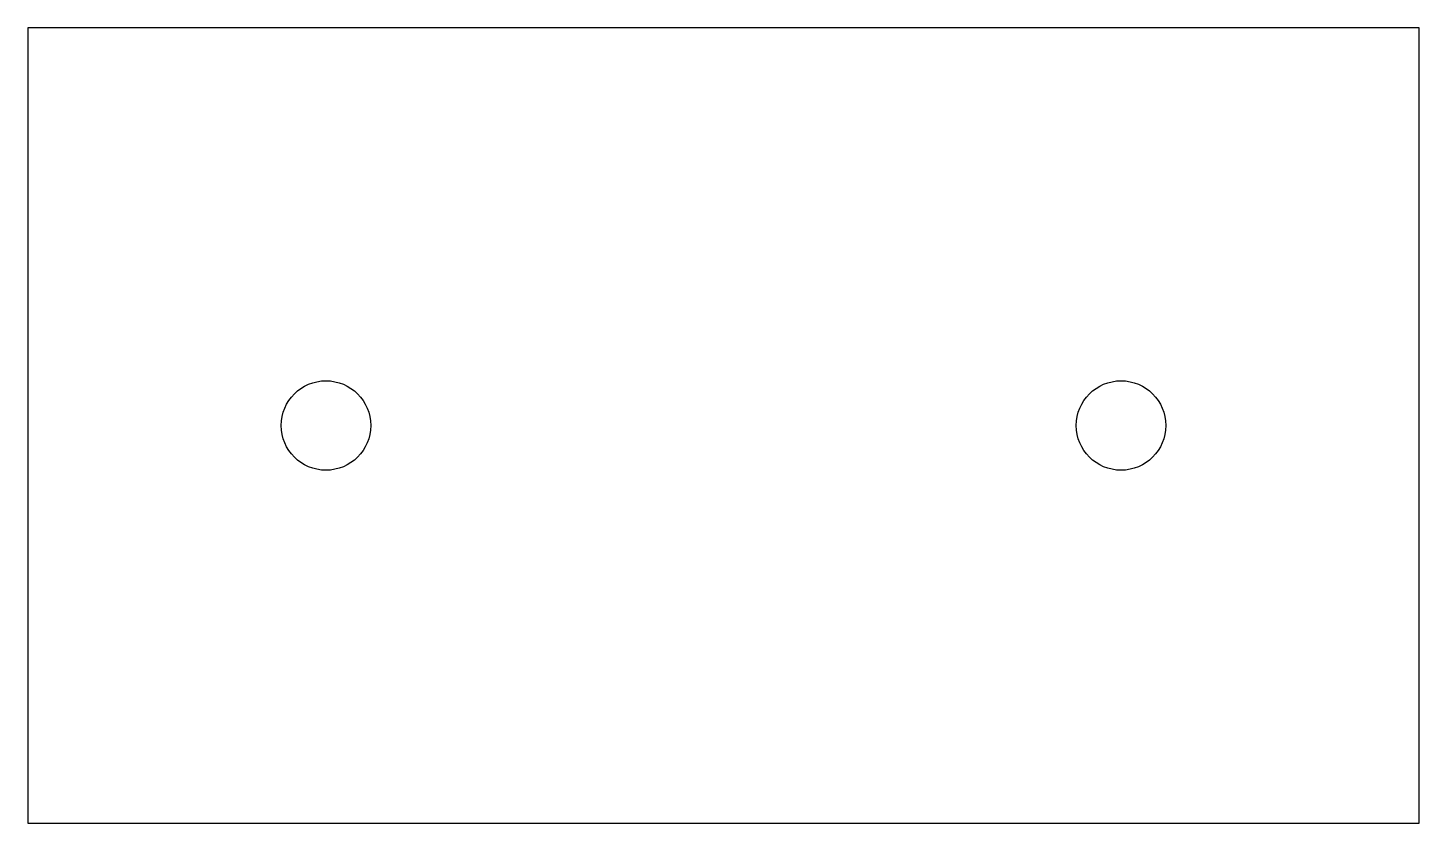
# Model space of a CAD drawing. Header units: millimetres. Extents: x -35 to 35, y -20 to 20.
import ezdxf

# ---------------------------------------------------------------- set-up
doc = ezdxf.new("R2010")
doc.units = ezdxf.units.MM

msp = doc.modelspace()

# ---------------------------------------------------------------- linework, layer by layer
msp.add_lwpolyline([(-35, -20), (35, -20), (35, 20), (-35, 20)], close=True)
for centre in [(-20, 0), (20, 0)]:
    msp.add_circle(centre, 2.25)

doc.saveas('drawing.dxf')
